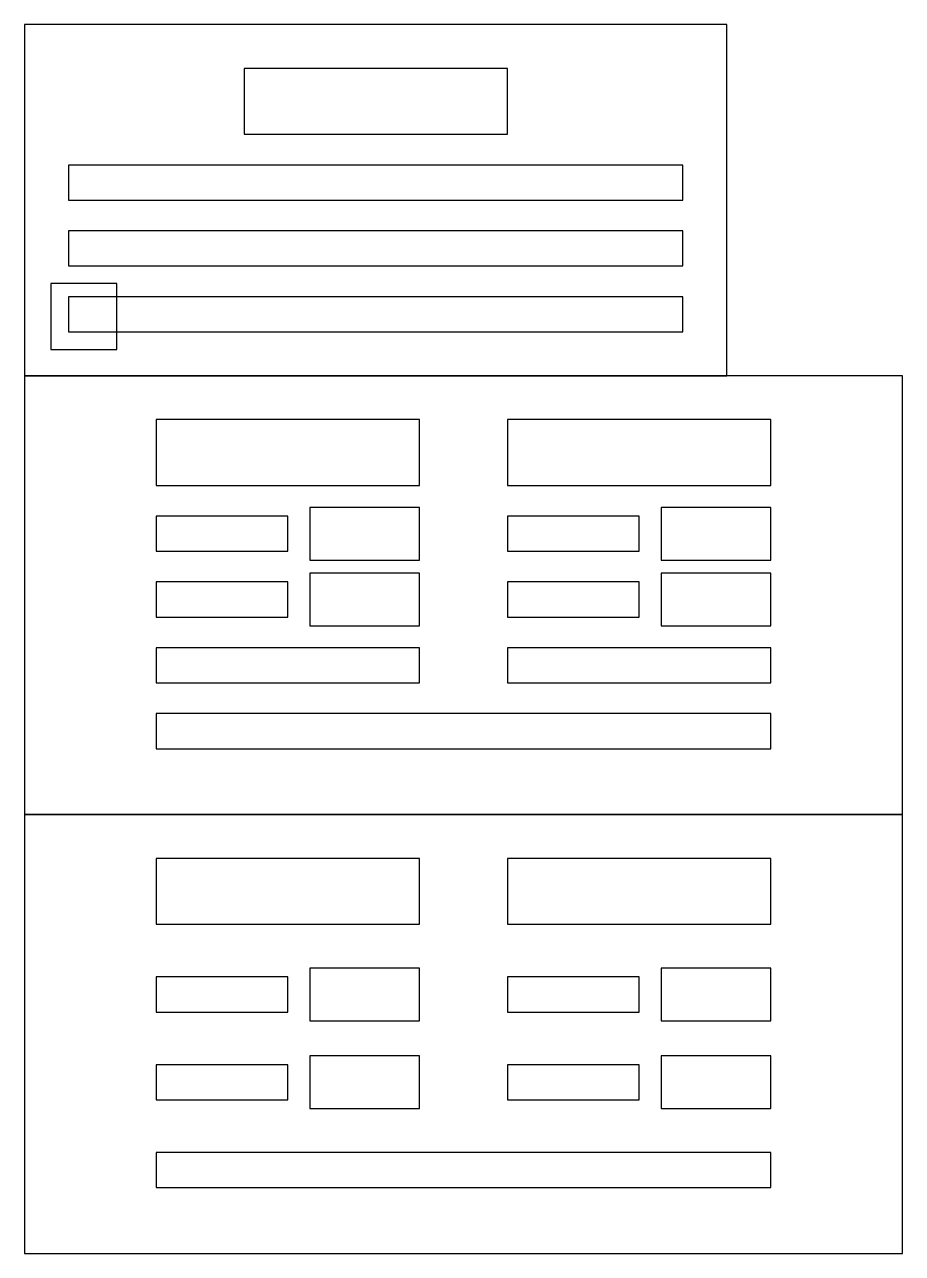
# Model space of a CAD drawing. Header units: millimetres. Extents: x 0 to 200, y -200 to 80.
import ezdxf

# ---------------------------------------------------------------- set-up
doc = ezdxf.new("R2010")
doc.units = ezdxf.units.MM

msp = doc.modelspace()

# ---------------------------------------------------------------- linework, layer by layer
for points in [[(0, 0), (160, 0), (160, 80), (0, 80)], [(50, 55), (110, 55), (110, 70), (50, 70)], [(10, 40), (150, 40), (150, 48), (10, 48)], [(10, 25), (150, 25), (150, 33), (10, 33)], [(6, 6), (21, 6), (21, 21), (6, 21)], [(10, 10), (150, 10), (150, 18), (10, 18)], [(0, -100), (200, -100), (200, 0), (0, 0)], [(30, -25), (90, -25), (90, -10), (30, -10)], [(110, -25), (170, -25), (170, -10), (110, -10)], [(65, -42), (90, -42), (90, -30), (65, -30)], [(145, -42), (170, -42), (170, -30), (145, -30)], [(30, -40), (60, -40), (60, -32), (30, -32)], [(110, -40), (140, -40), (140, -32), (110, -32)], [(30, -55), (60, -55), (60, -47), (30, -47)], [(65, -57), (90, -57), (90, -45), (65, -45)], [(110, -55), (140, -55), (140, -47), (110, -47)], [(145, -57), (170, -57), (170, -45), (145, -45)], [(30, -70), (90, -70), (90, -62), (30, -62)], [(110, -70), (170, -70), (170, -62), (110, -62)], [(30, -85), (170, -85), (170, -77), (30, -77)], [(0, -200), (200, -200), (200, -100), (0, -100)], [(30, -125), (90, -125), (90, -110), (30, -110)], [(110, -125), (170, -125), (170, -110), (110, -110)], [(30, -145), (60, -145), (60, -137), (30, -137)], [(65, -147), (90, -147), (90, -135), (65, -135)], [(110, -145), (140, -145), (140, -137), (110, -137)], [(145, -147), (170, -147), (170, -135), (145, -135)], [(65, -167), (90, -167), (90, -155), (65, -155)], [(145, -167), (170, -167), (170, -155), (145, -155)], [(30, -165), (60, -165), (60, -157), (30, -157)], [(110, -165), (140, -165), (140, -157), (110, -157)], [(30, -185), (170, -185), (170, -177), (30, -177)]]:
    msp.add_lwpolyline(points, close=True)

doc.saveas('drawing.dxf')
